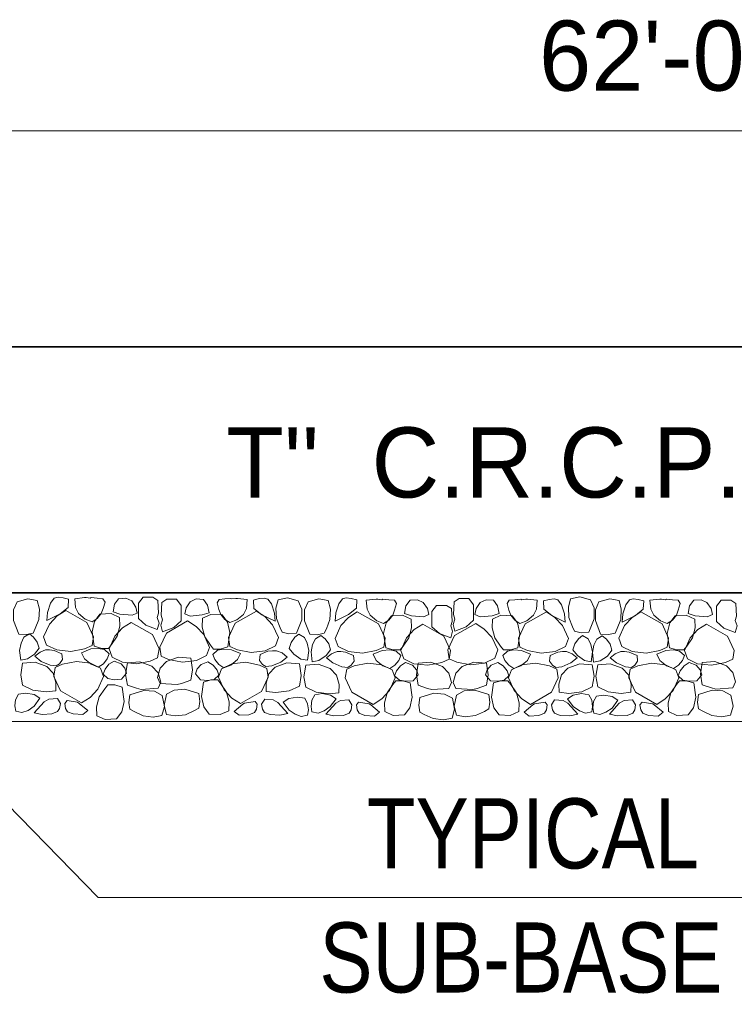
# Model space of a CAD drawing. Extents: x -105 to 266, y -441 to -168.
# Drawn here: x 18.22 to 31.71, y -382.93 to -364.55 of the extents above; entities that cross this region are included whole.
import ezdxf
from ezdxf.enums import TextEntityAlignment as Align

# ---------------------------------------------------------------- set-up
doc = ezdxf.new("R2010")
doc.units = 0
doc.header["$LTSCALE"] = 0.53
doc.layers.add('1', color=7, linetype='Continuous', lineweight=13)

msp = doc.modelspace()

# ---------------------------------------------------------------- linework, layer by layer
at = {"layer": '1'}
for p, q in [((70.8254, -366.6463), (-14.8062, -366.6463)), ((-1.0528, -377.7914), (57.5519, -377.7914))]:
    msp.add_line(p, q, dxfattribs=at)
at = {"layer": '1', "lineweight": 35}
for p, q in [((-14.8173, -370.7252), (70.8339, -370.7252)), ((-14.8173, -375.3657), (63.7496, -375.3657))]:
    msp.add_line(p, q, dxfattribs=at)
at = {"layer": '1'}
for points in [[(18.9518, -375.4486), (18.8817, -375.4669), (18.8124, -375.5605), (18.7531, -375.7333), (18.7423, -375.8863), (18.9929, -375.7625), (19.1423, -375.6433), (19.1525, -375.4872), (19.0459, -375.4591)], [(19.6932, -375.4663), (19.7972, -375.4768), (19.8386, -375.5392), (19.8025, -375.6639), (19.7658, -375.7573), (19.6932, -375.8509), (19.5947, -375.9134), (19.4642, -375.8614), (19.3397, -375.7573), (19.2828, -375.643), (19.2669, -375.4768), (19.4542, -375.4562), (19.4852, -375.4562), (19.5581, -375.4663), (19.5787, -375.4562)], [(20.3426, -375.5182), (20.4207, -375.6328), (20.4466, -375.747), (20.3478, -375.7887), (20.1193, -375.7679), (19.9892, -375.7261), (20.0152, -375.5809), (20.0932, -375.4767), (20.2333, -375.4663)], [(20.821, -376.0594), (20.8573, -375.9345), (20.821, -375.8304), (20.8468, -375.7473), (20.8363, -375.5082), (20.7429, -375.4459), (20.5559, -375.4459), (20.4677, -375.5605), (20.4677, -375.8513), (20.6078, -375.976)], [(22.0969, -375.4812), (21.9928, -375.4917), (21.9512, -375.5541), (21.9873, -375.6786), (22.024, -375.7721), (22.0969, -375.8657), (22.1953, -375.928), (22.3255, -375.8761), (22.4502, -375.7721), (22.5072, -375.6577), (22.5229, -375.4917), (22.3358, -375.4708), (22.3048, -375.4708), (22.2318, -375.4812), (22.2112, -375.4708)], [(22.838, -375.4633), (22.9081, -375.4817), (22.9776, -375.5752), (23.0369, -375.7478), (23.0475, -375.901), (22.797, -375.7772), (22.6475, -375.6579), (22.6374, -375.5021), (22.7438, -375.4738)], [(23.1055, -375.496), (23.064, -375.657), (23.0733, -375.8509), (23.1402, -376.0263), (23.1793, -376.1097), (23.3063, -376.1387), (23.4522, -376.1293), (23.5526, -375.8746), (23.5508, -375.672), (23.4843, -375.5182), (23.2792, -375.461)], [(24.3901, -375.4603), (24.3199, -375.4784), (24.2505, -375.5721), (24.1912, -375.7448), (24.1804, -375.8981), (24.4312, -375.7742), (24.5804, -375.655), (24.5909, -375.499), (24.4842, -375.4707)], [(28.6206, -375.4755), (28.5789, -375.6362), (28.5882, -375.8302), (28.655, -376.0054), (28.6942, -376.089), (28.8212, -376.1179), (28.9672, -376.1085), (29.0673, -375.8539), (29.0657, -375.6513), (28.9992, -375.4976), (28.7941, -375.4404)], [(18.5582, -375.5106), (18.5996, -375.6715), (18.5903, -375.8654), (18.5236, -376.0407), (18.4842, -376.1242), (18.3573, -376.1531), (18.2113, -376.1438), (18.1112, -375.8892), (18.1127, -375.6864), (18.1794, -375.5327), (18.3843, -375.4756)], [(20.9247, -376.1006), (20.8885, -375.9756), (20.9247, -375.8717), (20.8989, -375.7883), (20.9093, -375.5493), (21.0029, -375.487), (21.1899, -375.487), (21.2781, -375.6017), (21.2781, -375.8927), (21.1379, -376.0172)], [(21.4473, -375.5328), (21.3693, -375.6475), (21.3433, -375.7618), (21.4422, -375.8034), (21.6707, -375.7826), (21.8007, -375.7408), (21.7748, -375.5956), (21.6967, -375.4915), (21.5565, -375.4812)], [(24.0485, -375.5124), (24.0899, -375.6734), (24.0807, -375.8674), (24.0137, -376.0425), (23.9746, -376.1261), (23.8477, -376.1549), (23.7018, -376.1457), (23.6014, -375.891), (23.6031, -375.6883), (23.6696, -375.5347), (23.8748, -375.4776)], [(25.1932, -375.4958), (25.297, -375.5062), (25.3387, -375.5687), (25.3026, -375.6932), (25.2659, -375.7867), (25.1932, -375.8803), (25.0947, -375.9427), (24.9645, -375.8907), (24.8397, -375.7867), (24.7827, -375.6724), (24.7671, -375.5062), (24.9542, -375.4855), (24.9853, -375.4855), (25.0583, -375.4958), (25.0789, -375.4855)], [(25.8427, -375.5475), (25.9206, -375.6622), (25.9467, -375.7765), (25.8478, -375.8181), (25.6192, -375.7973), (25.4893, -375.7555), (25.5152, -375.6103), (25.5933, -375.5061), (25.7334, -375.4958)], [(26.3602, -376.2151), (26.3962, -376.0904), (26.3602, -375.9863), (26.3859, -375.903), (26.3755, -375.6639), (26.2819, -375.6017), (26.0949, -375.6017), (26.0068, -375.7163), (26.0068, -376.0072), (26.1469, -376.1319)], [(26.4395, -376.0888), (26.4033, -375.9639), (26.4395, -375.8599), (26.4137, -375.7766), (26.4242, -375.5376), (26.5177, -375.4752), (26.7047, -375.4752), (26.7928, -375.5897), (26.7928, -375.8807), (26.6527, -376.0053)], [(26.9179, -375.5475), (26.84, -375.6622), (26.814, -375.7765), (26.9128, -375.8181), (27.1413, -375.7973), (27.2713, -375.7555), (27.2453, -375.6103), (27.1674, -375.5061), (27.0272, -375.4958)], [(27.5674, -375.4958), (27.4634, -375.5062), (27.4218, -375.5687), (27.458, -375.6932), (27.4947, -375.7867), (27.5674, -375.8803), (27.6659, -375.9427), (27.7961, -375.8907), (27.9207, -375.7867), (27.9778, -375.6724), (27.9937, -375.5062), (27.8063, -375.4855), (27.7752, -375.4855), (27.7024, -375.4958), (27.6817, -375.4855)], [(28.3087, -375.478), (28.3787, -375.4964), (28.4481, -375.5897), (28.5076, -375.7627), (28.5182, -375.9158), (28.2677, -375.7918), (28.1182, -375.6728), (28.1081, -375.5167), (28.2146, -375.4884)], [(29.5352, -375.5107), (29.5767, -375.6717), (29.5675, -375.8656), (29.5006, -376.0409), (29.4613, -376.1243), (29.3344, -376.1533), (29.1886, -376.1439), (29.0883, -375.8892), (29.0899, -375.6866), (29.1566, -375.5328), (29.3617, -375.4757)], [(29.8026, -375.4779), (29.7326, -375.4963), (29.6632, -375.5897), (29.6038, -375.7625), (29.5932, -375.9156), (29.8439, -375.7918), (29.9932, -375.6725), (30.0033, -375.5167), (29.8971, -375.4884)], [(30.5442, -375.4957), (30.648, -375.5062), (30.6896, -375.5686), (30.6533, -375.6932), (30.6167, -375.7866), (30.5442, -375.8802), (30.4454, -375.9427), (30.3152, -375.8906), (30.1906, -375.7866), (30.1336, -375.6722), (30.1177, -375.5062), (30.3051, -375.4853), (30.3363, -375.4853), (30.4091, -375.4957), (30.4297, -375.4853)], [(31.1934, -375.5474), (31.2715, -375.662), (31.2974, -375.7763), (31.1987, -375.8181), (30.9702, -375.7971), (30.8401, -375.7554), (30.8661, -375.6103), (30.9441, -375.5061), (31.0842, -375.4957)], [(31.7248, -376.1152), (31.7612, -375.9903), (31.7248, -375.8862), (31.7508, -375.803), (31.7402, -375.5639), (31.6468, -375.5017), (31.4598, -375.5017), (31.3716, -375.6162), (31.3716, -375.9072), (31.5117, -376.0318)], [(19.5952, -376.3607), (19.6206, -376.194), (19.4959, -375.9239), (19.0963, -375.6954), (18.9348, -375.7991), (18.7892, -375.9552), (18.6807, -376.1943), (18.7372, -376.35), (18.93, -376.4437), (19.1944, -376.4749), (19.4544, -376.4231)], [(20.1146, -375.8302), (20.1194, -375.9966), (20.0674, -376.1836), (19.9634, -376.3395), (19.9067, -376.4125), (19.7765, -376.4125), (19.6363, -376.3708), (19.5948, -376.1006), (19.6415, -375.9033), (19.7403, -375.7681), (19.9532, -375.7577)], [(21.6753, -375.8449), (21.6703, -376.0113), (21.7225, -376.1983), (21.8264, -376.3542), (21.8833, -376.4273), (22.0134, -376.4273), (22.1535, -376.3856), (22.1952, -376.1153), (22.1484, -375.9178), (22.0497, -375.7828), (21.8368, -375.7723)], [(22.1947, -376.3754), (22.1693, -376.2087), (22.294, -375.9385), (22.6935, -375.7102), (22.8552, -375.8139), (23.0006, -375.9698), (23.1093, -376.209), (23.0527, -376.3648), (22.8599, -376.4585), (22.5954, -376.4896), (22.3354, -376.4376)], [(25.0953, -376.3901), (25.1207, -376.2234), (24.996, -375.9532), (24.5964, -375.7249), (24.4347, -375.8285), (24.2894, -375.9846), (24.1807, -376.2237), (24.2372, -376.3795), (24.4301, -376.4731), (24.6946, -376.5043), (24.9547, -376.4522)], [(25.6147, -375.8597), (25.6196, -376.026), (25.5676, -376.213), (25.4637, -376.369), (25.4067, -376.4418), (25.2767, -376.4418), (25.1365, -376.4002), (25.0949, -376.1301), (25.1413, -375.9325), (25.2403, -375.7975), (25.4532, -375.787)], [(27.1459, -375.8597), (27.1412, -376.026), (27.1931, -376.213), (27.2971, -376.369), (27.354, -376.4418), (27.4841, -376.4418), (27.6242, -376.4002), (27.6657, -376.1301), (27.6192, -375.9325), (27.5203, -375.7975), (27.3075, -375.787)], [(27.6653, -376.3901), (27.6399, -376.2234), (27.7645, -375.9532), (28.1641, -375.7249), (28.3258, -375.8285), (28.4714, -375.9846), (28.5799, -376.2237), (28.5234, -376.3795), (28.3305, -376.4731), (28.066, -376.5043), (27.8062, -376.4522)], [(30.4462, -376.39), (30.4714, -376.2233), (30.3468, -375.9532), (29.9473, -375.7247), (29.7856, -375.8285), (29.6402, -375.9846), (29.5315, -376.2236), (29.5882, -376.3793), (29.7809, -376.4731), (30.0455, -376.5041), (30.3054, -376.4522)], [(30.9654, -375.8595), (30.9703, -376.0259), (30.9184, -376.2129), (30.8142, -376.3687), (30.7576, -376.4418), (30.6273, -376.4418), (30.4872, -376.4002), (30.4457, -376.1301), (30.4922, -375.9324), (30.5912, -375.7974), (30.8038, -375.787)], [(20.8317, -376.5895), (20.857, -376.4231), (20.7324, -376.1527), (20.3329, -375.9243), (20.171, -376.0279), (20.0257, -376.1838), (19.9171, -376.4232), (19.9737, -376.5788), (20.1666, -376.6725), (20.4311, -376.7036), (20.6908, -376.6517)], [(20.8964, -376.5599), (20.8711, -376.3932), (20.9957, -376.1231), (21.3953, -375.8947), (21.5569, -375.9983), (21.7024, -376.1543), (21.811, -376.3935), (21.7543, -376.5492), (21.5617, -376.643), (21.2971, -376.6741), (21.0372, -376.6221)], [(26.3318, -376.6188), (26.3572, -376.4522), (26.2325, -376.182), (25.8331, -375.9537), (25.6713, -376.0573), (25.5258, -376.2132), (25.4172, -376.4526), (25.4737, -376.6082), (25.6664, -376.7019), (25.9312, -376.7329), (26.191, -376.6811)], [(26.3317, -376.6092), (26.3063, -376.4427), (26.4309, -376.1724), (26.8307, -375.944), (26.9923, -376.0477), (27.1378, -376.2037), (27.2462, -376.4428), (27.1898, -376.5985), (26.997, -376.6923), (26.7325, -376.7234), (26.4726, -376.6714)], [(31.6826, -376.6187), (31.7079, -376.4522), (31.5832, -376.1818), (31.1838, -375.9536), (31.0221, -376.0573), (30.8766, -376.2132), (30.7679, -376.4523), (30.8246, -376.608), (31.0174, -376.7018), (31.2819, -376.7329), (31.5418, -376.6809)], [(18.2545, -376.312), (18.3072, -376.2032), (18.4115, -376.1407), (18.4913, -376.2016), (18.5613, -376.2971), (18.5943, -376.4092), (18.5087, -376.5197), (18.3744, -376.6113), (18.2488, -376.6347), (18.226, -376.4501)], [(23.6537, -376.3153), (23.6011, -376.2064), (23.4969, -376.144), (23.4172, -376.2047), (23.347, -376.3003), (23.314, -376.4125), (23.3997, -376.5231), (23.5342, -376.6146), (23.6595, -376.6381), (23.6823, -376.4533)], [(23.7547, -376.3413), (23.8074, -376.2325), (23.9116, -376.1701), (23.9914, -376.2309), (24.0614, -376.3265), (24.0943, -376.4386), (24.0087, -376.5492), (23.8744, -376.6406), (23.7489, -376.6642), (23.7262, -376.4793)], [(29.0059, -376.3413), (28.9533, -376.2325), (28.849, -376.1701), (28.7694, -376.2309), (28.6992, -376.3265), (28.6663, -376.4386), (28.7518, -376.5492), (28.8862, -376.6406), (29.0118, -376.6642), (29.0345, -376.4793)], [(29.0613, -376.3501), (29.1139, -376.2413), (29.2182, -376.1789), (29.2981, -376.2398), (29.3682, -376.3352), (29.4011, -376.4473), (29.3154, -376.558), (29.1811, -376.6494), (29.0555, -376.673), (29.0327, -376.4881)], [(18.9801, -376.7026), (18.9196, -376.7419), (18.8035, -376.7307), (18.6357, -376.6581), (18.5153, -376.5631), (18.6122, -376.4853), (18.7162, -376.4435), (18.7889, -376.4435), (18.8776, -376.4537), (19.0268, -376.5166), (19.0359, -376.6257)], [(19.7087, -376.4125), (19.8279, -376.4333), (19.9166, -376.5163), (19.8799, -376.6098), (19.8074, -376.7033), (19.7087, -376.7658), (19.5787, -376.7138), (19.4538, -376.6098), (19.3968, -376.4954), (19.5685, -376.4231)], [(22.0812, -376.4273), (21.962, -376.448), (21.8732, -376.5311), (21.91, -376.6245), (21.9825, -376.718), (22.0812, -376.7805), (22.2113, -376.7286), (22.3359, -376.6245), (22.3931, -376.5102), (22.2215, -376.4376)], [(22.8098, -376.7172), (22.8703, -376.7567), (22.9863, -376.7452), (23.1541, -376.6728), (23.2744, -376.5777), (23.1777, -376.5), (23.0738, -376.4583), (23.001, -376.4583), (22.9123, -376.4684), (22.7631, -376.5314), (22.7541, -376.6402)], [(24.4802, -376.732), (24.4197, -376.7713), (24.3038, -376.7599), (24.1359, -376.6875), (24.0155, -376.5925), (24.1122, -376.5147), (24.2162, -376.473), (24.289, -376.473), (24.3777, -376.4831), (24.5268, -376.5459), (24.5359, -376.6551)], [(25.2088, -376.4418), (25.3282, -376.4627), (25.4168, -376.5457), (25.38, -376.6393), (25.3075, -376.7328), (25.2088, -376.7952), (25.0787, -376.7432), (24.954, -376.6393), (24.8971, -376.5248), (25.0685, -376.4522)], [(27.5518, -376.4418), (27.4326, -376.4627), (27.3439, -376.5457), (27.3806, -376.6393), (27.4533, -376.7328), (27.5518, -376.7952), (27.682, -376.7432), (27.8065, -376.6393), (27.8637, -376.5248), (27.6922, -376.4522)], [(28.2804, -376.732), (28.341, -376.7713), (28.457, -376.7599), (28.6247, -376.6875), (28.7452, -376.5925), (28.6482, -376.5147), (28.5444, -376.473), (28.4715, -376.473), (28.383, -376.4831), (28.2338, -376.5459), (28.2247, -376.6551)], [(29.8311, -376.7318), (29.7706, -376.7713), (29.6546, -376.7598), (29.4867, -376.6873), (29.3664, -376.5923), (29.463, -376.5145), (29.5669, -376.4729), (29.6398, -376.4729), (29.7284, -376.4829), (29.8777, -376.5458), (29.8867, -376.655)], [(30.5596, -376.4418), (30.6788, -376.4627), (30.7674, -376.5457), (30.7307, -376.6392), (30.6582, -376.7326), (30.5596, -376.7952), (30.4294, -376.7432), (30.3048, -376.6392), (30.2477, -376.5247), (30.4192, -376.4522)], [(18.9088, -377.2127), (18.9136, -377.0567), (18.8616, -376.8802), (18.7423, -376.7554), (18.5187, -376.6723), (18.2849, -376.6929), (18.2483, -376.9112), (18.2849, -377.1087), (18.4771, -377.2022), (18.7264, -377.2336)], [(18.897, -376.7759), (18.8717, -376.9423), (18.9964, -377.2127), (19.396, -377.4409), (19.5577, -377.3373), (19.7032, -377.1812), (19.8118, -376.9421), (19.7551, -376.7864), (19.5622, -376.6927), (19.2978, -376.6616), (19.038, -376.7137)], [(20.0099, -377.0049), (19.8907, -376.9838), (19.8019, -376.9009), (19.8386, -376.8074), (19.9113, -376.7138), (20.0099, -376.6516), (20.1402, -376.7033), (20.2129, -376.7867), (20.244, -376.8802), (20.1502, -376.9943)], [(20.8406, -377.1664), (20.8926, -377.0522), (20.8406, -376.8757), (20.7213, -376.7507), (20.4976, -376.6678), (20.264, -376.6883), (20.2273, -376.9068), (20.264, -377.1042), (20.4352, -377.1664), (20.5185, -377.1873)], [(20.8778, -377.0768), (20.8257, -376.9627), (20.8778, -376.7861), (20.997, -376.6612), (21.2207, -376.5782), (21.4544, -376.5988), (21.4911, -376.8172), (21.4544, -377.0146), (21.2832, -377.0768), (21.1998, -377.0978)], [(21.7801, -377.0195), (21.8993, -376.9986), (21.9878, -376.9157), (21.9512, -376.8222), (21.8787, -376.7286), (21.7801, -376.6662), (21.6498, -376.718), (21.5771, -376.8014), (21.5459, -376.8949), (21.6397, -377.009)], [(22.8928, -376.7904), (22.9181, -376.957), (22.7935, -377.2273), (22.3939, -377.4557), (22.2322, -377.352), (22.0867, -377.1961), (21.9782, -376.9567), (22.0347, -376.8011), (22.2277, -376.7075), (22.4922, -376.6763), (22.7519, -376.7284)], [(22.8812, -377.2273), (22.8763, -377.0713), (22.9283, -376.8949), (23.0475, -376.7701), (23.2713, -376.687), (23.5048, -376.7076), (23.5414, -376.9261), (23.5048, -377.1234), (23.3128, -377.217), (23.0634, -377.2483)], [(24.2506, -377.2508), (24.2555, -377.0949), (24.2036, -376.9185), (24.0843, -376.7937), (23.8604, -376.7105), (23.6269, -376.7312), (23.5902, -376.9496), (23.6269, -377.1469), (23.8192, -377.2405), (24.0685, -377.2717)], [(24.3972, -376.8053), (24.3718, -376.9718), (24.4965, -377.242), (24.896, -377.4705), (25.0577, -377.3667), (25.2033, -377.2107), (25.3118, -376.9714), (25.2552, -376.8158), (25.0624, -376.7221), (24.7978, -376.691), (24.538, -376.7431)], [(25.5101, -377.0342), (25.3908, -377.0132), (25.302, -376.9303), (25.3387, -376.8368), (25.4113, -376.7432), (25.5101, -376.6808), (25.6401, -376.7328), (25.7129, -376.8161), (25.7441, -376.9096), (25.6503, -377.0237)], [(26.3248, -377.1692), (26.3768, -377.055), (26.3248, -376.8785), (26.2056, -376.7537), (25.9818, -376.6707), (25.7482, -376.6912), (25.7116, -376.9096), (25.7482, -377.1072), (25.9196, -377.1692), (26.0027, -377.1901)], [(26.4552, -377.1692), (26.4033, -377.055), (26.4552, -376.8785), (26.5744, -376.7537), (26.7982, -376.6707), (27.0319, -376.6912), (27.0686, -376.9096), (27.0319, -377.1072), (26.8607, -377.1692), (26.7772, -377.1901)], [(27.2506, -377.0342), (27.3699, -377.0132), (27.4584, -376.9303), (27.4218, -376.8368), (27.3493, -376.7432), (27.2506, -376.6808), (27.1204, -376.7328), (27.0476, -376.8161), (27.0165, -376.9096), (27.1104, -377.0237)], [(28.3635, -376.8053), (28.3887, -376.9718), (28.2643, -377.242), (27.8646, -377.4705), (27.7028, -377.3667), (27.5572, -377.2107), (27.4488, -376.9714), (27.5053, -376.8158), (27.6982, -376.7221), (27.9627, -376.691), (28.2226, -376.7431)], [(28.4047, -377.242), (28.3998, -377.086), (28.4518, -376.9096), (28.5712, -376.7847), (28.7949, -376.7017), (29.0285, -376.7222), (29.0652, -376.9406), (29.0285, -377.1382), (28.8363, -377.2317), (28.5869, -377.2629)], [(29.7596, -377.2419), (29.7645, -377.0859), (29.7123, -376.9095), (29.5932, -376.7847), (29.3694, -376.7017), (29.1359, -376.7222), (29.0992, -376.9406), (29.1359, -377.1381), (29.3279, -377.2314), (29.5775, -377.2629)], [(29.748, -376.805), (29.7227, -376.9716), (29.8472, -377.2419), (30.2468, -377.4702), (30.4086, -377.3666), (30.554, -377.2106), (30.6626, -376.9713), (30.606, -376.8157), (30.4132, -376.7221), (30.1486, -376.6909), (29.8887, -376.743)], [(30.8608, -377.0341), (30.7416, -377.0132), (30.6528, -376.9303), (30.6896, -376.8368), (30.7621, -376.7432), (30.8608, -376.6807), (30.9909, -376.7326), (31.0637, -376.816), (31.0948, -376.9095), (31.0011, -377.0236)], [(31.6826, -377.1602), (31.7347, -377.0461), (31.6826, -376.8697), (31.5633, -376.7448), (31.3398, -376.6616), (31.1062, -376.6823), (31.0695, -376.9007), (31.1062, -377.0981), (31.2774, -377.1602), (31.3606, -377.1811)], [(19.6826, -377.6834), (19.6776, -377.5171), (19.7297, -377.3301), (19.8336, -377.1741), (19.8904, -377.1014), (20.0206, -377.1014), (20.1608, -377.1428), (20.2022, -377.4131), (20.1557, -377.6107), (20.0568, -377.7456), (19.8439, -377.7561)], [(22.1754, -377.5912), (22.1803, -377.4249), (22.1283, -377.2378), (22.0242, -377.0819), (21.9674, -377.009), (21.8373, -377.009), (21.6972, -377.0506), (21.6556, -377.3209), (21.7023, -377.5184), (21.8011, -377.6534), (22.0137, -377.6638)], [(25.1147, -377.6058), (25.1097, -377.4396), (25.1617, -377.2526), (25.2657, -377.0966), (25.3226, -377.0237), (25.4525, -377.0237), (25.5927, -377.0653), (25.6344, -377.3357), (25.5876, -377.5331), (25.4889, -377.6682), (25.2761, -377.6786)], [(27.6459, -377.6058), (27.6508, -377.4396), (27.599, -377.2526), (27.4949, -377.0966), (27.4381, -377.0237), (27.3078, -377.0237), (27.1677, -377.0653), (27.1264, -377.3357), (27.1728, -377.5331), (27.2718, -377.6682), (27.4845, -377.6786)], [(30.4654, -377.6058), (30.4605, -377.4395), (30.5125, -377.2525), (30.6164, -377.0965), (30.6733, -377.0236), (30.8036, -377.0236), (30.9437, -377.0652), (30.9853, -377.3356), (30.9385, -377.533), (30.8398, -377.6681), (30.6269, -377.6784)], [(18.3857, -377.5825), (18.2722, -377.6252), (18.1538, -377.5987), (18.1379, -377.4996), (18.1528, -377.3821), (18.2058, -377.2783), (18.3444, -377.2568), (18.5046, -377.2831), (18.6119, -377.3523), (18.5012, -377.5021)], [(20.9131, -377.6788), (20.7496, -377.7088), (20.5567, -377.6856), (20.387, -377.6062), (20.3065, -377.5611), (20.2865, -377.4324), (20.3066, -377.2875), (20.5677, -377.2057), (20.7699, -377.2221), (20.9182, -377.2995), (20.9607, -377.5082)], [(21.0012, -377.6589), (21.1648, -377.6891), (21.3577, -377.6657), (21.5274, -377.5864), (21.6081, -377.5413), (21.6277, -377.4126), (21.6077, -377.2677), (21.3468, -377.1859), (21.1443, -377.2022), (20.9962, -377.2797), (20.9538, -377.4884)], [(23.9733, -377.5924), (23.8597, -377.6351), (23.7416, -377.6087), (23.7255, -377.5096), (23.7402, -377.392), (23.7935, -377.2883), (23.9318, -377.2667), (24.0921, -377.2929), (24.1995, -377.3623), (24.0887, -377.5119)], [(26.3859, -377.7321), (26.2223, -377.7619), (26.0296, -377.7389), (25.8596, -377.6595), (25.7791, -377.6143), (25.7596, -377.4856), (25.7794, -377.3408), (26.0404, -377.2591), (26.2427, -377.2752), (26.3908, -377.3527), (26.4335, -377.5615)], [(26.472, -377.6736), (26.6355, -377.7036), (26.8284, -377.6805), (26.9982, -377.6011), (27.0787, -377.5561), (27.0984, -377.4273), (27.0784, -377.2823), (26.8175, -377.2005), (26.6151, -377.217), (26.4668, -377.2943), (26.4244, -377.5031)], [(28.7873, -377.5924), (28.9008, -377.6351), (29.0191, -377.6087), (29.0351, -377.5096), (29.0203, -377.392), (28.9672, -377.2883), (28.8287, -377.2667), (28.6686, -377.2929), (28.5611, -377.3623), (28.6718, -377.5119)], [(29.2887, -377.6187), (29.1753, -377.6617), (29.0568, -377.6351), (29.0409, -377.536), (29.0557, -377.4184), (29.109, -377.3148), (29.2473, -377.293), (29.4075, -377.3193), (29.515, -377.3888), (29.4041, -377.5382)], [(31.6395, -377.6736), (31.4759, -377.7036), (31.283, -377.6803), (31.1132, -377.6009), (31.0328, -377.5558), (31.013, -377.4272), (31.0329, -377.2822), (31.2941, -377.2004), (31.4964, -377.2169), (31.6443, -377.2943), (31.6872, -377.5029)], [(18.9811, -377.545), (18.9444, -377.6073), (18.8357, -377.6489), (18.6532, -377.6593), (18.5029, -377.628), (18.6898, -377.4204), (18.778, -377.3684), (18.9396, -377.3579), (18.9964, -377.4514)], [(19.095, -377.5453), (19.1316, -377.6078), (19.2403, -377.6494), (19.4229, -377.6599), (19.5163, -377.5867), (19.35, -377.4517), (19.3189, -377.4307), (19.1214, -377.3997), (19.0798, -377.4519)], [(22.6947, -377.56), (22.6584, -377.6226), (22.5494, -377.6641), (22.367, -377.6746), (22.2736, -377.6014), (22.4399, -377.4663), (22.4711, -377.4455), (22.6685, -377.4144), (22.7102, -377.4666)], [(22.8089, -377.5598), (22.8456, -377.622), (22.9542, -377.6637), (23.1367, -377.674), (23.2871, -377.6427), (23.1, -377.4351), (23.012, -377.3831), (22.8504, -377.3726), (22.7935, -377.4662)], [(23.4262, -377.657), (23.5397, -377.6998), (23.658, -377.6735), (23.6742, -377.5743), (23.6593, -377.4567), (23.6062, -377.3529), (23.4677, -377.3315), (23.3076, -377.3577), (23.2001, -377.4272), (23.3107, -377.5767)], [(24.4811, -377.5743), (24.4445, -377.6368), (24.3357, -377.6783), (24.1532, -377.6887), (24.003, -377.6574), (24.19, -377.4497), (24.2781, -377.3977), (24.4395, -377.3872), (24.4965, -377.4809)], [(24.595, -377.5747), (24.6317, -377.6372), (24.7406, -377.6788), (24.9231, -377.6893), (25.0164, -377.6162), (24.8502, -377.4812), (24.8189, -377.4602), (24.6216, -377.4291), (24.5798, -377.4813)], [(28.1656, -377.5747), (28.1288, -377.6372), (28.0199, -377.6788), (27.8377, -377.6893), (27.7442, -377.6162), (27.9105, -377.4812), (27.9416, -377.4602), (28.139, -377.4291), (28.1809, -377.4813)], [(28.2794, -377.5743), (28.3161, -377.6368), (28.425, -377.6783), (28.6073, -377.6887), (28.7576, -377.6574), (28.5707, -377.4497), (28.4825, -377.3977), (28.3209, -377.3872), (28.2643, -377.4809)], [(29.8319, -377.5743), (29.7952, -377.6367), (29.6865, -377.6782), (29.5042, -377.6885), (29.3539, -377.6572), (29.5407, -377.4497), (29.629, -377.3977), (29.7905, -377.3872), (29.8472, -377.4808)], [(29.9458, -377.5746), (29.9826, -377.6371), (30.0914, -377.6787), (30.2737, -377.6893), (30.3672, -377.616), (30.201, -377.481), (30.1698, -377.4602), (29.9722, -377.4291), (29.9306, -377.4812)]]:
    msp.add_lwpolyline(points, close=True, dxfattribs=at)
msp.add_lwpolyline([(15.7649, -377.0731), (19.7115, -381.1145), (36.9143, -381.1145)], dxfattribs=at)

# ---------------------------------------------------------------- texts
for s, p in [("62'-0''", (30.3033, -365.8896)), (" T''  C.R.C.P.", (26.7413, -373.5664))]:
    msp.add_text(s, height=1.323, dxfattribs=at).set_placement(p, align=Align.CENTER)
at = {"layer": '1', "width": 0.85}
for s, p in [('TYPICAL', (27.9112, -380.5661)), ('SUB-BASE', (27.6845, -382.9067))]:
    msp.add_text(s, height=1.323, dxfattribs=at).set_placement(p, align=Align.CENTER)

doc.saveas('drawing.dxf')
